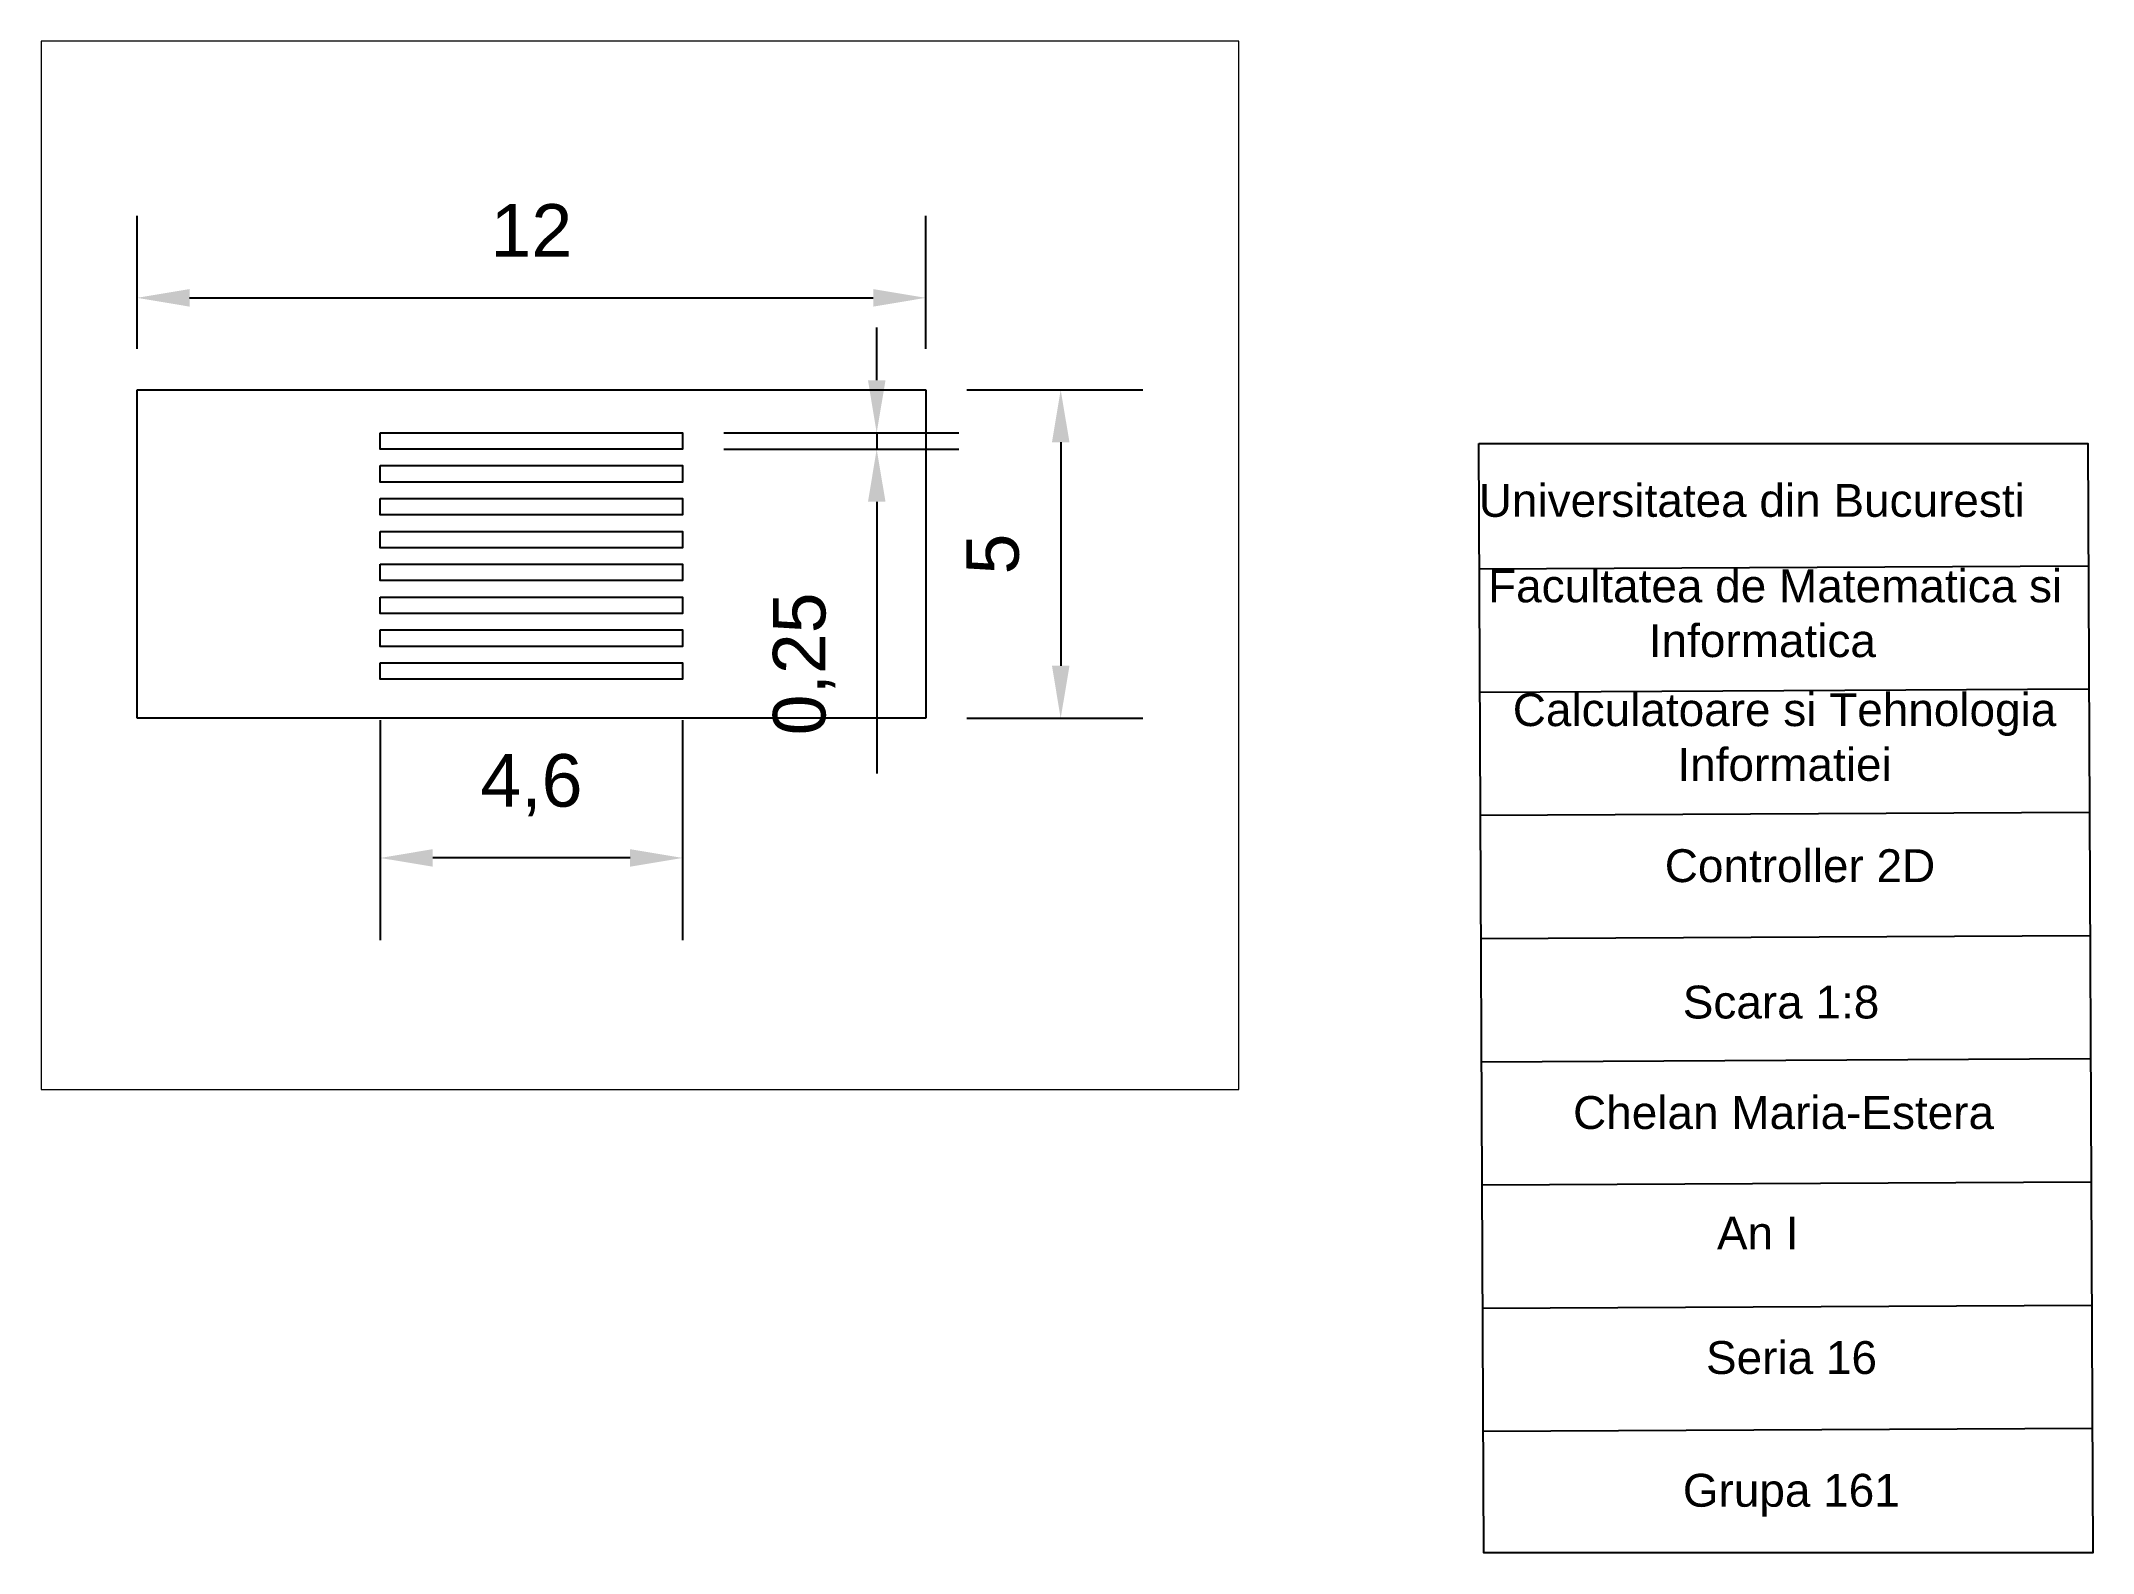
# Paper-space layout 'Layout1' of a CAD drawing. Header units: centimetres. Extents: x 6 to 255, y 3 to 187.
# The model-space entities are those that its viewports show. They can reach past a viewport. Long polylines and large blocks are cut down to what shows.
import ezdxf

# ---------------------------------------------------------------- set-up
doc = ezdxf.new("R2010")
doc.units = ezdxf.units.CM
doc.layers.get('Defpoints').update_dxf_attribs({"color": 173})
for name, color, linetype in [('Cartus Layout', 250, 'Continuous'), ('Controller 2D', 1, 'Continuous'), ('Cotare', 131, 'Continuous'), ('Viewports', 169, 'Continuous')]:
    doc.layers.add(name, color=color, linetype=linetype)
doc.styles.get("Standard").update_dxf_attribs({"font": 'arial.ttf'})
doc.styles.add('style1', font='arial.ttf', dxfattribs={"height": 4})
doc.dimstyles.new('ISO-25', dxfattribs={"dimtxt": 0.8, "dimasz": 0.8, "dimexe": 1.25, "dimexo": 0.625, "dimtad": 1, "dimtxsty": 'Standard', "dimcen": 2.5, "dimadec": 0, "dimazin": 0, "dimtfac": 1, "dimtmove": 0, "dimatfit": 3, "dimfxl": 1, "dimarcsym": 0})

# ---------------------------------------------------------------- blocks, each defined once
blk = doc.blocks.new('*U1')
at = {"layer": 'Controller 2D'}
blk.add_lwpolyline([(1.265, -9.988), (1.265, -5.388), (1.515, -5.388), (1.515, -9.988)], close=True, dxfattribs=at)
blk = doc.blocks.new('*U2')
at = {"layer": 'Controller 2D', "color": 0, "linetype": 'ByBlock', "lineweight": -2, "transparency": 16777216, "rotation": 270}
for p in [(50.073, 60.904), (50.073, 60.404), (50.073, 59.904), (50.073, 59.404), (50.073, 58.904), (50.073, 58.404), (50.073, 57.904), (50.073, 57.404)]:
    blk.add_blockref('*U1', p, dxfattribs=at)
blk = doc.blocks.new('*D3')
at = {"layer": 'Cotare', "color": 0, "lineweight": -2, "transparency": 16777216}
for p, q in [((36.766, 21.69), (39.443, 21.69)), ((38.193, 20.89), (38.193, 17.49)), ((36.766, 16.69), (39.443, 16.69))]:
    blk.add_line(p, q, dxfattribs=at)
at = {"layer": 'Cotare', "color": 0, "transparency": 16777216}
for points in [[(38.06, 20.89), (38.327, 20.89), (38.193, 21.69)], [(38.06, 17.49), (38.327, 17.49), (38.193, 16.69)]]:
    blk.add_solid(points, dxfattribs=at)
at = {"layer": 'Defpoints', "color": 0, "transparency": 16777216}
for p in [(36.141, 21.69), (36.141, 16.69), (38.193, 16.69)]:
    blk.add_point(p, dxfattribs=at)
at = {"layer": 'Cotare', "color": 0, "transparency": 16777216, "insert": (37.161, 19.19), "char_height": 0.8, "attachment_point": 5, "rotation": 90}
blk.add_mtext('5', dxfattribs=at)
blk = doc.blocks.new('*D4')
at = {"layer": 'Cotare', "color": 0, "lineweight": -2, "transparency": 16777216}
for p, q in [((24.141, 22.315), (24.141, 24.339)), ((36.141, 22.315), (36.141, 24.339)), ((24.941, 23.089), (35.341, 23.089))]:
    blk.add_line(p, q, dxfattribs=at)
at = {"layer": 'Cotare', "color": 0, "transparency": 16777216}
for points in [[(24.941, 23.222), (24.941, 22.955), (24.141, 23.089)], [(35.341, 23.222), (35.341, 22.955), (36.141, 23.089)]]:
    blk.add_solid(points, dxfattribs=at)
at = {"layer": 'Defpoints', "color": 0, "transparency": 16777216}
for p in [(36.141, 23.089), (24.141, 21.69), (36.141, 21.69)]:
    blk.add_point(p, dxfattribs=at)
at = {"layer": 'Cotare', "color": 0, "transparency": 16777216, "insert": (30.141, 24.115), "char_height": 0.8, "attachment_point": 5}
blk.add_mtext('12', dxfattribs=at)
blk = doc.blocks.new('*D5')
at = {"layer": 'Cotare', "color": 0, "lineweight": -2, "transparency": 16777216}
for p, q in [((35.394, 21.835), (35.394, 22.635)), ((33.066, 21.035), (36.644, 21.035)), ((35.394, 21.035), (35.394, 20.785)), ((33.066, 20.785), (36.644, 20.785)), ((35.394, 19.985), (35.394, 15.851))]:
    blk.add_line(p, q, dxfattribs=at)
at = {"layer": 'Cotare', "color": 0, "transparency": 16777216}
for points in [[(35.261, 21.835), (35.528, 21.835), (35.394, 21.035)], [(35.261, 19.985), (35.528, 19.985), (35.394, 20.785)]]:
    blk.add_solid(points, dxfattribs=at)
at = {"layer": 'Defpoints', "color": 0, "transparency": 16777216}
for p in [(32.441, 21.035), (32.441, 20.785), (35.394, 20.785)]:
    blk.add_point(p, dxfattribs=at)
at = {"layer": 'Cotare', "color": 0, "transparency": 16777216, "insert": (34.289, 17.518), "char_height": 0.8, "attachment_point": 5, "rotation": 90}
blk.add_mtext('0,25', dxfattribs=at)
blk = doc.blocks.new('*D6')
at = {"layer": 'Cotare', "color": 0, "lineweight": -2, "transparency": 16777216}
for p, q in [((27.841, 16.66), (27.841, 13.315)), ((32.441, 16.66), (32.441, 13.315)), ((31.641, 14.565), (28.641, 14.565))]:
    blk.add_line(p, q, dxfattribs=at)
at = {"layer": 'Cotare', "color": 0, "transparency": 16777216}
for points in [[(28.641, 14.699), (28.641, 14.432), (27.841, 14.565)], [(31.641, 14.699), (31.641, 14.432), (32.441, 14.565)]]:
    blk.add_solid(points, dxfattribs=at)
at = {"layer": 'Defpoints', "color": 0, "transparency": 16777216}
for p in [(27.841, 17.285), (32.441, 17.285), (27.841, 14.565)]:
    blk.add_point(p, dxfattribs=at)
at = {"layer": 'Cotare', "color": 0, "transparency": 16777216, "insert": (30.141, 15.671), "char_height": 0.8, "attachment_point": 5}
blk.add_mtext('4,6', dxfattribs=at)

msp = doc.modelspace()

# ---------------------------------------------------------------- linework, layer by layer
at = {"layer": 'Controller 2D'}
for p, q in [((24.141, 21.69), (36.141, 21.69)), ((24.141, 16.69), (24.141, 21.69)), ((36.141, 21.69), (36.141, 16.69)), ((36.141, 16.69), (24.141, 16.69))]:
    msp.add_line(p, q, dxfattribs=at)

# ---------------------------------------------------------------- block references
msp.add_blockref('*U2', (-12.244, -38.604), dxfattribs=at)

# ---------------------------------------------------------------- dimensions: what is measured, and where the dimension line sits
at = {"layer": 'Cotare'}
for base, p1, p2, picture, middle in [((36.141, 23.089), (24.141, 21.69), (36.141, 21.69), '*D4', (30.141, 24.115)), ((27.841, 14.565), (32.441, 17.285), (27.841, 17.285), '*D6', (30.141, 15.671))]:
    dim = msp.add_linear_dim(base=base, p1=p1, p2=p2, dimstyle='ISO-25', dxfattribs=at)
    dim.commit()
    dim.dimension.update_dxf_attribs({"geometry": picture, "text_midpoint": middle})
for base, p1, p2, picture, middle in [((35.394, 20.785), (32.441, 21.035), (32.441, 20.785), '*D5', (34.289, 17.518)), ((38.193, 16.69), (36.141, 21.69), (36.141, 16.69), '*D3', (37.161, 19.19))]:
    dim = msp.add_linear_dim(base=base, p1=p1, p2=p2, angle=90, dimstyle='ISO-25', dxfattribs=at)
    dim.commit()
    dim.dimension.update_dxf_attribs({"geometry": picture, "text_midpoint": middle})

psp = doc.layouts.get("Layout1")

# ---------------------------------------------------------------- linework, layer by layer
at = {"layer": 'Cartus Layout'}
for p, q in [((180.62, 123.21), (254.77, 123.58)), ((180.69, 108.21), (254.84, 108.58)), ((180.77, 93.21), (254.92, 93.58)), ((180.85, 78.21), (255, 78.58)), ((180.92, 63.21), (255.07, 63.58)), ((181, 48.21), (255.15, 48.58)), ((181.07, 33.21), (255.22, 33.58)), ((181.15, 18.21), (255.3, 18.58))]:
    psp.add_line(p, q, dxfattribs=at)
psp.add_lwpolyline([(180.62, 138.46), (254.77, 138.46), (255.37, 3.4), (181.23, 3.4)], close=True, dxfattribs=at)

# ---------------------------------------------------------------- texts
at = {"insert": (203.26, 89.07), "char_height": 4, "attachment_point": 1}
psp.add_mtext_dynamic_manual_height_columns('{\\fArial|b0|i0|c238|p34;Controller 2D}', width=36.0982, gutter_width=12.5, heights=[0], dxfattribs=at)
at = {"layer": 'Cartus Layout', "style": 'style1'}
psp.add_text('Universitatea din Bucuresti', height=4, dxfattribs=at).set_placement((180.62, 129.54))
at = {"layer": 'Cartus Layout', "char_height": 4, "style": 'style1'}
for s, width, gutter_width, heights, insert, attachment_point in [('{\\fArial|b0|i0|c238|p34;  Facultatea de Matematica si Informatica}', 74.2245, 48.65, [0], (215.14, 112.41), 8), ('{\\fArial|b0|i0|c238|p34;Calculatoare si Tehnologia Informatiei}', 74.0728, 20, [0], (217.84, 97.34), 8), ('{\\fArial|b0|i0|c238|p34;Scara 1}:{\\fArial|b0|i0|c238|p34;8}', 74.2245, 20, [0], (217.41, 68.41), 8), ('{\\fArial|b0|i0|c238|p34;Chelan Maria-Estera}', 63.0796, 20, [10.16], (217.72, 54.96), 8), ('{\\fArial|b0|i0|c238|p34;An I}', 18.8429, 20, [0], (214.58, 40.35), 8), ('{\\fArial|b0|i0|c238|p34;Seria 16}', 26.0289, 20, [9], (208.28, 29.19), 1), ('{\\fArial|b0|i0|c238|p34;Grupa 161}', 32.7864, 20, [0], (205.46, 13.03), 1)]:
    psp.add_mtext_dynamic_manual_height_columns(s, width=width, gutter_width=gutter_width, heights=heights, dxfattribs=dict(at, insert=insert, attachment_point=attachment_point))

# ---------------------------------------------------------------- viewports
at = {"layer": 'Viewports'}
psp.add_viewport(center=(78.53, 123.65), size=(145.78, 127.6364), view_center_point=(31.792, 19.02), view_height=15.95455, dxfattribs=at)

doc.saveas('drawing.dxf')
